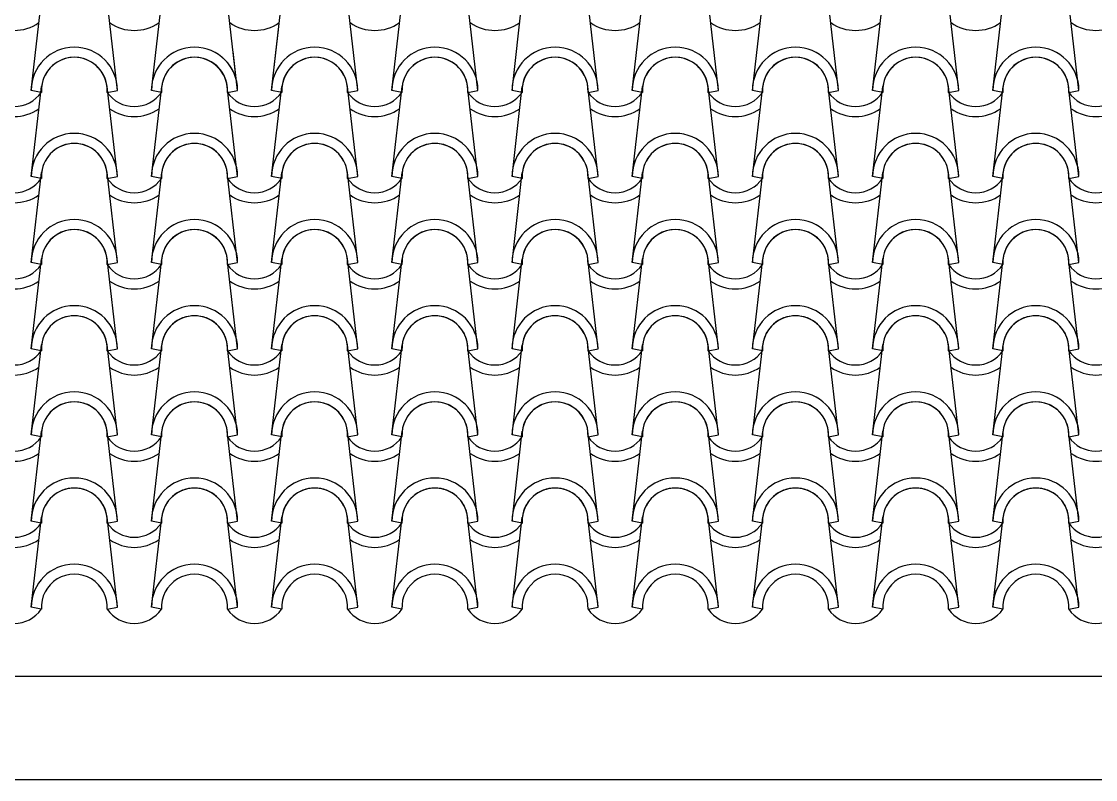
# Model space of a CAD drawing. Header units: millimetres. Extents: x -255 to 41745, y 236 to 29936.
# Drawn here: x 6914 to 8473, y 11760 to 12860 of the extents above; entities that cross this region are included whole.
import ezdxf

# ---------------------------------------------------------------- set-up
doc = ezdxf.new("R2010")
doc.units = ezdxf.units.MM
doc.layers.add('1', color=1, linetype='Continuous')
doc.layers.add('CALIDADES', color=7, linetype='Continuous')

msp = doc.modelspace()

# ---------------------------------------------------------------- linework, layer by layer
at = {"layer": '1'}
for p, q in [((6927.9, 12760.3), (6942.8, 12891)), ((7052.9, 12760.3), (7037.9, 12891)), ((7102.4, 12760.3), (7117.3, 12891)), ((7227.4, 12760.3), (7212.4, 12891)), ((7276.9, 12760.3), (7291.8, 12891)), ((7401.9, 12760.3), (7386.9, 12891)), ((7451.4, 12760.3), (7466.3, 12891)), ((7576.4, 12760.3), (7561.4, 12891)), ((7625.9, 12760.3), (7640.8, 12891)), ((7750.9, 12760.3), (7735.9, 12891)), ((7800.4, 12760.3), (7815.3, 12891)), ((7925.4, 12760.3), (7910.4, 12891)), ((7974.9, 12760.3), (7989.8, 12891)), ((8099.9, 12760.3), (8084.9, 12891)), ((8149.4, 12760.3), (8164.3, 12891)), ((8274.4, 12760.3), (8259.5, 12891)), ((8323.9, 12760.3), (8338.8, 12891)), ((8448.9, 12760.3), (8434, 12891)), ((7276.9, 12760.3), (7286.9, 12848.1)), ((7227.4, 12760.3), (7220.9, 12816.7)), ((6927.9, 12635.3), (6942.8, 12766)), ((6942.5, 12757.4), (6927.9, 12760.3)), ((6942.5, 12757.4), (6927.9, 12760.3)), ((7052.9, 12635.3), (7037.9, 12766)), ((7038.2, 12757.4), (7052.9, 12760.3)), ((7038.2, 12757.4), (7052.9, 12760.3)), ((7102.4, 12635.3), (7117.3, 12766)), ((7117, 12757.4), (7102.4, 12760.3)), ((7117, 12757.4), (7102.4, 12760.3)), ((7227.4, 12635.3), (7212.4, 12766)), ((7227.4, 12635.3), (7212.4, 12766)), ((7212.7, 12757.4), (7227.4, 12760.3)), ((7212.7, 12757.4), (7227.4, 12760.3)), ((7212.7, 12757.4), (7227.4, 12760.3)), ((7212.7, 12757.4), (7227.4, 12760.3)), ((7276.9, 12635.3), (7291.8, 12766)), ((7276.9, 12635.3), (7291.8, 12766)), ((7291.5, 12757.4), (7276.9, 12760.3)), ((7291.5, 12757.4), (7276.9, 12760.3)), ((7291.5, 12757.4), (7276.9, 12760.3)), ((7291.5, 12757.4), (7276.9, 12760.3)), ((7401.9, 12635.3), (7386.9, 12766)), ((7387.2, 12757.4), (7401.9, 12760.3)), ((7387.2, 12757.4), (7401.9, 12760.3)), ((7451.4, 12635.3), (7466.3, 12766)), ((7466, 12757.4), (7451.4, 12760.3)), ((7466, 12757.4), (7451.4, 12760.3)), ((7576.4, 12635.3), (7561.4, 12766)), ((7561.7, 12757.4), (7576.4, 12760.3)), ((7561.7, 12757.4), (7576.4, 12760.3)), ((7625.9, 12635.3), (7640.8, 12766)), ((7640.5, 12757.4), (7625.9, 12760.3)), ((7640.5, 12757.4), (7625.9, 12760.3)), ((7750.9, 12635.3), (7735.9, 12766)), ((7736.2, 12757.4), (7750.9, 12760.3)), ((7736.2, 12757.4), (7750.9, 12760.3)), ((7800.4, 12635.3), (7815.3, 12766)), ((7815, 12757.4), (7800.4, 12760.3)), ((7815, 12757.4), (7800.4, 12760.3)), ((7925.4, 12635.3), (7910.4, 12766)), ((7910.7, 12757.4), (7925.4, 12760.3)), ((7910.7, 12757.4), (7925.4, 12760.3)), ((7974.9, 12635.3), (7989.8, 12766)), ((7989.5, 12757.4), (7974.9, 12760.3)), ((7989.5, 12757.4), (7974.9, 12760.3)), ((8099.9, 12635.3), (8084.9, 12766)), ((8085.2, 12757.4), (8099.9, 12760.3)), ((8085.2, 12757.4), (8099.9, 12760.3)), ((8149.4, 12635.3), (8164.3, 12766)), ((8164, 12757.4), (8149.4, 12760.3)), ((8164, 12757.4), (8149.4, 12760.3)), ((8274.4, 12635.3), (8259.5, 12766)), ((8259.7, 12757.4), (8274.4, 12760.3)), ((8259.7, 12757.4), (8274.4, 12760.3)), ((8323.9, 12635.3), (8338.8, 12766)), ((8338.6, 12757.4), (8323.9, 12760.3)), ((8338.6, 12757.4), (8323.9, 12760.3)), ((8448.9, 12635.3), (8434, 12766)), ((8434.2, 12757.4), (8448.9, 12760.3)), ((8434.2, 12757.4), (8448.9, 12760.3)), ((6927.9, 12510.3), (6942.8, 12641)), ((6942.5, 12632.4), (6927.9, 12635.3)), ((6942.5, 12632.4), (6927.9, 12635.3)), ((7052.9, 12510.3), (7037.9, 12641)), ((7038.2, 12632.4), (7052.9, 12635.3)), ((7038.2, 12632.4), (7052.9, 12635.3)), ((7102.4, 12510.3), (7117.3, 12641)), ((7117, 12632.4), (7102.4, 12635.3)), ((7117, 12632.4), (7102.4, 12635.3)), ((7227.4, 12510.3), (7212.4, 12641)), ((7227.4, 12510.3), (7212.4, 12641)), ((7212.7, 12632.4), (7227.4, 12635.3)), ((7212.7, 12632.4), (7227.4, 12635.3)), ((7212.7, 12632.4), (7227.4, 12635.3)), ((7212.7, 12632.4), (7227.4, 12635.3)), ((7276.9, 12510.3), (7291.8, 12641)), ((7276.9, 12510.3), (7291.8, 12641)), ((7291.5, 12632.4), (7276.9, 12635.3)), ((7291.5, 12632.4), (7276.9, 12635.3)), ((7291.5, 12632.4), (7276.9, 12635.3)), ((7291.5, 12632.4), (7276.9, 12635.3)), ((7401.9, 12510.3), (7386.9, 12641)), ((7387.2, 12632.4), (7401.9, 12635.3)), ((7387.2, 12632.4), (7401.9, 12635.3)), ((7451.4, 12510.3), (7466.3, 12641)), ((7466, 12632.4), (7451.4, 12635.3)), ((7466, 12632.4), (7451.4, 12635.3)), ((7576.4, 12510.3), (7561.4, 12641)), ((7561.7, 12632.4), (7576.4, 12635.3)), ((7561.7, 12632.4), (7576.4, 12635.3)), ((7625.9, 12510.3), (7640.8, 12641)), ((7640.5, 12632.4), (7625.9, 12635.3)), ((7640.5, 12632.4), (7625.9, 12635.3)), ((7750.9, 12510.3), (7735.9, 12641)), ((7736.2, 12632.4), (7750.9, 12635.3)), ((7736.2, 12632.4), (7750.9, 12635.3)), ((7800.4, 12510.3), (7815.3, 12641)), ((7815, 12632.4), (7800.4, 12635.3)), ((7815, 12632.4), (7800.4, 12635.3)), ((7925.4, 12510.3), (7910.4, 12641)), ((7910.7, 12632.4), (7925.4, 12635.3)), ((7910.7, 12632.4), (7925.4, 12635.3)), ((7974.9, 12510.3), (7989.8, 12641)), ((7989.5, 12632.4), (7974.9, 12635.3)), ((7989.5, 12632.4), (7974.9, 12635.3)), ((8099.9, 12510.3), (8084.9, 12641)), ((8085.2, 12632.4), (8099.9, 12635.3)), ((8085.2, 12632.4), (8099.9, 12635.3)), ((8149.4, 12510.3), (8164.3, 12641)), ((8164, 12632.4), (8149.4, 12635.3)), ((8164, 12632.4), (8149.4, 12635.3)), ((8274.4, 12510.3), (8259.5, 12641)), ((8259.7, 12632.4), (8274.4, 12635.3)), ((8259.7, 12632.4), (8274.4, 12635.3)), ((8323.9, 12510.3), (8338.8, 12641)), ((8338.6, 12632.4), (8323.9, 12635.3)), ((8338.6, 12632.4), (8323.9, 12635.3)), ((8448.9, 12510.3), (8434, 12641)), ((8434.2, 12632.4), (8448.9, 12635.3)), ((8434.2, 12632.4), (8448.9, 12635.3)), ((6927.9, 12385.3), (6942.8, 12516)), ((6942.5, 12507.4), (6927.9, 12510.3)), ((6942.5, 12507.4), (6927.9, 12510.3)), ((7052.9, 12385.3), (7037.9, 12516)), ((7038.2, 12507.4), (7052.9, 12510.3)), ((7038.2, 12507.4), (7052.9, 12510.3)), ((7102.4, 12385.3), (7117.3, 12516)), ((7117, 12507.4), (7102.4, 12510.3)), ((7117, 12507.4), (7102.4, 12510.3)), ((7227.4, 12385.3), (7212.4, 12516)), ((7227.4, 12385.3), (7212.4, 12516)), ((7212.7, 12507.4), (7227.4, 12510.3)), ((7212.7, 12507.4), (7227.4, 12510.3)), ((7212.7, 12507.4), (7227.4, 12510.3)), ((7212.7, 12507.4), (7227.4, 12510.3)), ((7276.9, 12385.3), (7291.8, 12516)), ((7276.9, 12385.3), (7291.8, 12516)), ((7291.5, 12507.4), (7276.9, 12510.3)), ((7291.5, 12507.4), (7276.9, 12510.3)), ((7291.5, 12507.4), (7276.9, 12510.3)), ((7291.5, 12507.4), (7276.9, 12510.3)), ((7401.9, 12385.3), (7386.9, 12516)), ((7387.2, 12507.4), (7401.9, 12510.3)), ((7387.2, 12507.4), (7401.9, 12510.3)), ((7451.4, 12385.3), (7466.3, 12516)), ((7466, 12507.4), (7451.4, 12510.3)), ((7466, 12507.4), (7451.4, 12510.3)), ((7576.4, 12385.3), (7561.4, 12516)), ((7561.7, 12507.4), (7576.4, 12510.3)), ((7561.7, 12507.4), (7576.4, 12510.3)), ((7625.9, 12385.3), (7640.8, 12516)), ((7640.5, 12507.4), (7625.9, 12510.3)), ((7640.5, 12507.4), (7625.9, 12510.3)), ((7750.9, 12385.3), (7735.9, 12516)), ((7736.2, 12507.4), (7750.9, 12510.3)), ((7736.2, 12507.4), (7750.9, 12510.3)), ((7800.4, 12385.3), (7815.3, 12516)), ((7815, 12507.4), (7800.4, 12510.3)), ((7815, 12507.4), (7800.4, 12510.3)), ((7925.4, 12385.3), (7910.4, 12516)), ((7910.7, 12507.4), (7925.4, 12510.3)), ((7910.7, 12507.4), (7925.4, 12510.3)), ((7974.9, 12385.3), (7989.8, 12516)), ((7989.5, 12507.4), (7974.9, 12510.3)), ((7989.5, 12507.4), (7974.9, 12510.3)), ((8099.9, 12385.3), (8084.9, 12516)), ((8085.2, 12507.4), (8099.9, 12510.3)), ((8085.2, 12507.4), (8099.9, 12510.3)), ((8149.4, 12385.3), (8164.3, 12516)), ((8164, 12507.4), (8149.4, 12510.3)), ((8164, 12507.4), (8149.4, 12510.3)), ((8274.4, 12385.3), (8259.5, 12516)), ((8259.7, 12507.4), (8274.4, 12510.3)), ((8259.7, 12507.4), (8274.4, 12510.3)), ((8323.9, 12385.3), (8338.8, 12516)), ((8338.6, 12507.4), (8323.9, 12510.3)), ((8338.6, 12507.4), (8323.9, 12510.3)), ((8448.9, 12385.3), (8434, 12516)), ((8434.2, 12507.4), (8448.9, 12510.3)), ((8434.2, 12507.4), (8448.9, 12510.3)), ((6927.9, 12260.3), (6942.8, 12391)), ((6942.5, 12382.4), (6927.9, 12385.3)), ((6942.5, 12382.4), (6927.9, 12385.3)), ((7052.9, 12260.3), (7037.9, 12391)), ((7038.2, 12382.4), (7052.9, 12385.3)), ((7038.2, 12382.4), (7052.9, 12385.3)), ((7102.4, 12260.3), (7117.3, 12391)), ((7117, 12382.4), (7102.4, 12385.3)), ((7117, 12382.4), (7102.4, 12385.3)), ((7227.4, 12260.3), (7212.4, 12391)), ((7227.4, 12260.3), (7212.4, 12391)), ((7212.7, 12382.4), (7227.4, 12385.3)), ((7212.7, 12382.4), (7227.4, 12385.3)), ((7212.7, 12382.4), (7227.4, 12385.3)), ((7212.7, 12382.4), (7227.4, 12385.3)), ((7276.9, 12260.3), (7291.8, 12391)), ((7276.9, 12260.3), (7291.8, 12391)), ((7291.5, 12382.4), (7276.9, 12385.3)), ((7291.5, 12382.4), (7276.9, 12385.3)), ((7291.5, 12382.4), (7276.9, 12385.3)), ((7291.5, 12382.4), (7276.9, 12385.3)), ((7401.9, 12260.3), (7386.9, 12391)), ((7387.2, 12382.4), (7401.9, 12385.3)), ((7387.2, 12382.4), (7401.9, 12385.3)), ((7451.4, 12260.3), (7466.3, 12391)), ((7466, 12382.4), (7451.4, 12385.3)), ((7466, 12382.4), (7451.4, 12385.3)), ((7576.4, 12260.3), (7561.4, 12391)), ((7561.7, 12382.4), (7576.4, 12385.3)), ((7561.7, 12382.4), (7576.4, 12385.3)), ((7625.9, 12260.3), (7640.8, 12391)), ((7640.5, 12382.4), (7625.9, 12385.3)), ((7640.5, 12382.4), (7625.9, 12385.3)), ((7750.9, 12260.3), (7735.9, 12391)), ((7736.2, 12382.4), (7750.9, 12385.3)), ((7736.2, 12382.4), (7750.9, 12385.3)), ((7800.4, 12260.3), (7815.3, 12391)), ((7815, 12382.4), (7800.4, 12385.3)), ((7815, 12382.4), (7800.4, 12385.3)), ((7925.4, 12260.3), (7910.4, 12391)), ((7910.7, 12382.4), (7925.4, 12385.3)), ((7910.7, 12382.4), (7925.4, 12385.3)), ((7974.9, 12260.3), (7989.8, 12391)), ((7989.5, 12382.4), (7974.9, 12385.3)), ((7989.5, 12382.4), (7974.9, 12385.3)), ((8099.9, 12260.3), (8084.9, 12391)), ((8085.2, 12382.4), (8099.9, 12385.3)), ((8085.2, 12382.4), (8099.9, 12385.3)), ((8149.4, 12260.3), (8164.3, 12391)), ((8164, 12382.4), (8149.4, 12385.3)), ((8164, 12382.4), (8149.4, 12385.3)), ((8274.4, 12260.3), (8259.5, 12391)), ((8259.7, 12382.4), (8274.4, 12385.3)), ((8259.7, 12382.4), (8274.4, 12385.3)), ((8323.9, 12260.3), (8338.8, 12391)), ((8338.6, 12382.4), (8323.9, 12385.3)), ((8338.6, 12382.4), (8323.9, 12385.3)), ((8448.9, 12260.3), (8434, 12391)), ((8434.2, 12382.4), (8448.9, 12385.3)), ((8434.2, 12382.4), (8448.9, 12385.3)), ((6927.9, 12135.3), (6942.8, 12266)), ((6942.5, 12257.4), (6927.9, 12260.3)), ((6942.5, 12257.4), (6927.9, 12260.3)), ((7052.9, 12135.3), (7037.9, 12266)), ((7038.2, 12257.4), (7052.9, 12260.3)), ((7038.2, 12257.4), (7052.9, 12260.3)), ((7102.4, 12135.3), (7117.3, 12266)), ((7117, 12257.4), (7102.4, 12260.3)), ((7117, 12257.4), (7102.4, 12260.3)), ((7227.4, 12135.3), (7212.4, 12266)), ((7227.4, 12135.3), (7212.4, 12266)), ((7212.7, 12257.4), (7227.4, 12260.3)), ((7212.7, 12257.4), (7227.4, 12260.3)), ((7212.7, 12257.4), (7227.4, 12260.3)), ((7212.7, 12257.4), (7227.4, 12260.3)), ((7276.9, 12135.3), (7291.8, 12266)), ((7276.9, 12135.3), (7291.8, 12266)), ((7291.5, 12257.4), (7276.9, 12260.3)), ((7291.5, 12257.4), (7276.9, 12260.3)), ((7291.5, 12257.4), (7276.9, 12260.3)), ((7291.5, 12257.4), (7276.9, 12260.3)), ((7401.9, 12135.3), (7386.9, 12266)), ((7387.2, 12257.4), (7401.9, 12260.3)), ((7387.2, 12257.4), (7401.9, 12260.3)), ((7451.4, 12135.3), (7466.3, 12266)), ((7466, 12257.4), (7451.4, 12260.3)), ((7466, 12257.4), (7451.4, 12260.3)), ((7576.4, 12135.3), (7561.4, 12266)), ((7561.7, 12257.4), (7576.4, 12260.3)), ((7561.7, 12257.4), (7576.4, 12260.3)), ((7625.9, 12135.3), (7640.8, 12266)), ((7640.5, 12257.4), (7625.9, 12260.3)), ((7640.5, 12257.4), (7625.9, 12260.3)), ((7750.9, 12135.3), (7735.9, 12266)), ((7736.2, 12257.4), (7750.9, 12260.3)), ((7736.2, 12257.4), (7750.9, 12260.3)), ((7800.4, 12135.3), (7815.3, 12266)), ((7815, 12257.4), (7800.4, 12260.3)), ((7815, 12257.4), (7800.4, 12260.3)), ((7925.4, 12135.3), (7910.4, 12266)), ((7910.7, 12257.4), (7925.4, 12260.3)), ((7910.7, 12257.4), (7925.4, 12260.3)), ((7974.9, 12135.3), (7989.8, 12266)), ((7989.5, 12257.4), (7974.9, 12260.3)), ((7989.5, 12257.4), (7974.9, 12260.3)), ((8099.9, 12135.3), (8084.9, 12266)), ((8085.2, 12257.4), (8099.9, 12260.3)), ((8085.2, 12257.4), (8099.9, 12260.3)), ((8149.4, 12135.3), (8164.3, 12266)), ((8164, 12257.4), (8149.4, 12260.3)), ((8164, 12257.4), (8149.4, 12260.3)), ((8274.4, 12135.3), (8259.5, 12266)), ((8259.7, 12257.4), (8274.4, 12260.3)), ((8259.7, 12257.4), (8274.4, 12260.3)), ((8323.9, 12135.3), (8338.8, 12266)), ((8338.6, 12257.4), (8323.9, 12260.3)), ((8338.6, 12257.4), (8323.9, 12260.3)), ((8448.9, 12135.3), (8434, 12266)), ((8434.2, 12257.4), (8448.9, 12260.3)), ((8434.2, 12257.4), (8448.9, 12260.3)), ((6927.9, 12010.3), (6942.8, 12141)), ((6942.5, 12132.4), (6927.9, 12135.3)), ((6942.5, 12132.4), (6927.9, 12135.3)), ((7052.9, 12010.3), (7037.9, 12141)), ((7038.2, 12132.4), (7052.9, 12135.3)), ((7038.2, 12132.4), (7052.9, 12135.3)), ((7102.4, 12010.3), (7117.3, 12141)), ((7117, 12132.4), (7102.4, 12135.3)), ((7117, 12132.4), (7102.4, 12135.3)), ((7227.4, 12010.3), (7212.4, 12141)), ((7227.4, 12010.3), (7212.4, 12141)), ((7212.7, 12132.4), (7227.4, 12135.3)), ((7212.7, 12132.4), (7227.4, 12135.3)), ((7212.7, 12132.4), (7227.4, 12135.3)), ((7212.7, 12132.4), (7227.4, 12135.3)), ((7276.9, 12010.3), (7291.8, 12141)), ((7276.9, 12010.3), (7291.8, 12141)), ((7291.5, 12132.4), (7276.9, 12135.3)), ((7291.5, 12132.4), (7276.9, 12135.3)), ((7291.5, 12132.4), (7276.9, 12135.3)), ((7291.5, 12132.4), (7276.9, 12135.3)), ((7401.9, 12010.3), (7386.9, 12141)), ((7387.2, 12132.4), (7401.9, 12135.3)), ((7387.2, 12132.4), (7401.9, 12135.3)), ((7451.4, 12010.3), (7466.3, 12141)), ((7466, 12132.4), (7451.4, 12135.3)), ((7466, 12132.4), (7451.4, 12135.3)), ((7576.4, 12010.3), (7561.4, 12141)), ((7561.7, 12132.4), (7576.4, 12135.3)), ((7561.7, 12132.4), (7576.4, 12135.3)), ((7625.9, 12010.3), (7640.8, 12141)), ((7640.5, 12132.4), (7625.9, 12135.3)), ((7640.5, 12132.4), (7625.9, 12135.3)), ((7750.9, 12010.3), (7735.9, 12141)), ((7736.2, 12132.4), (7750.9, 12135.3)), ((7736.2, 12132.4), (7750.9, 12135.3)), ((7800.4, 12010.3), (7815.3, 12141)), ((7815, 12132.4), (7800.4, 12135.3)), ((7815, 12132.4), (7800.4, 12135.3)), ((7925.4, 12010.3), (7910.4, 12141)), ((7910.7, 12132.4), (7925.4, 12135.3)), ((7910.7, 12132.4), (7925.4, 12135.3)), ((7974.9, 12010.3), (7989.8, 12141)), ((7989.5, 12132.4), (7974.9, 12135.3)), ((7989.5, 12132.4), (7974.9, 12135.3)), ((8099.9, 12010.3), (8084.9, 12141)), ((8085.2, 12132.4), (8099.9, 12135.3)), ((8085.2, 12132.4), (8099.9, 12135.3)), ((8149.4, 12010.3), (8164.3, 12141)), ((8164, 12132.4), (8149.4, 12135.3)), ((8164, 12132.4), (8149.4, 12135.3)), ((8274.4, 12010.3), (8259.5, 12141)), ((8259.7, 12132.4), (8274.4, 12135.3)), ((8259.7, 12132.4), (8274.4, 12135.3)), ((8323.9, 12010.3), (8338.8, 12141)), ((8338.6, 12132.4), (8323.9, 12135.3)), ((8338.6, 12132.4), (8323.9, 12135.3)), ((8448.9, 12010.3), (8434, 12141)), ((8434.2, 12132.4), (8448.9, 12135.3)), ((8434.2, 12132.4), (8448.9, 12135.3)), ((6942.5, 12007.4), (6927.9, 12010.3)), ((7038.2, 12007.4), (7052.9, 12010.3)), ((7117, 12007.4), (7102.4, 12010.3)), ((7212.7, 12007.4), (7227.4, 12010.3)), ((7212.7, 12007.4), (7227.4, 12010.3)), ((7291.5, 12007.4), (7276.9, 12010.3)), ((7291.5, 12007.4), (7276.9, 12010.3)), ((7387.2, 12007.4), (7401.9, 12010.3)), ((7466, 12007.4), (7451.4, 12010.3)), ((7561.7, 12007.4), (7576.4, 12010.3)), ((7640.5, 12007.4), (7625.9, 12010.3)), ((7736.2, 12007.4), (7750.9, 12010.3)), ((7815, 12007.4), (7800.4, 12010.3)), ((7910.7, 12007.4), (7925.4, 12010.3)), ((7989.5, 12007.4), (7974.9, 12010.3)), ((8085.2, 12007.4), (8099.9, 12010.3)), ((8164, 12007.4), (8149.4, 12010.3)), ((8259.7, 12007.4), (8274.4, 12010.3)), ((8338.6, 12007.4), (8323.9, 12010.3)), ((8434.2, 12007.4), (8448.9, 12010.3))]:
    msp.add_line(p, q, dxfattribs=at)
for centre, radius, start, end in [((6903, 12909.7), 62.5, 234.9308, 305.0692), ((7077.5, 12909.7), 62.5, 234.9308, 305.0692), ((7252, 12909.7), 62.5, 234.9308, 305.0692), ((7252, 12909.7), 62.5, 234.9308, 305.0692), ((7426.6, 12909.7), 62.5, 234.9308, 305.0692), ((7426.6, 12909.7), 62.5, 234.9308, 305.0692), ((7601.1, 12909.7), 62.5, 234.9308, 305.0692), ((7775.6, 12909.7), 62.5, 234.9308, 305.0692), ((7950.1, 12909.7), 62.5, 234.9308, 305.0692), ((8124.6, 12909.7), 62.5, 234.9308, 305.0692), ((8299.1, 12909.7), 62.5, 234.9308, 305.0692), ((8473.6, 12909.7), 62.5, 234.9308, 305.0692), ((6990.4, 12760.3), 62.5, 0, 180), ((6990.4, 12760.3), 62.5, 0, 180), ((7164.9, 12760.3), 62.5, 0, 180), ((7164.9, 12760.3), 62.5, 0, 180), ((7339.4, 12760.3), 62.5, 0, 180), ((7339.4, 12760.3), 62.5, 0, 180), ((7513.9, 12760.3), 62.5, 0, 180), ((7513.9, 12760.3), 62.5, 0, 180), ((7688.4, 12760.3), 62.5, 0, 180), ((7688.4, 12760.3), 62.5, 0, 180), ((7862.9, 12760.3), 62.5, 0, 180), ((7862.9, 12760.3), 62.5, 0, 180), ((8037.4, 12760.3), 62.5, 0, 180), ((8037.4, 12760.3), 62.5, 0, 180), ((8211.9, 12760.3), 62.5, 0, 180), ((8211.9, 12760.3), 62.5, 0, 180), ((8386.4, 12760.3), 62.5, 0, 180), ((8386.4, 12760.3), 62.5, 0, 180), ((6990.4, 12760.3), 47.9, 356.4887, 183.5113), ((6990.4, 12760.3), 47.9, 356.4887, 183.5113), ((6990.4, 12760.3), 47.9, 6.838, 173.162), ((7164.9, 12760.3), 47.9, 356.4887, 183.5113), ((7164.9, 12760.3), 47.9, 356.4887, 183.5113), ((7164.9, 12760.3), 47.9, 6.838, 173.162), ((7164.9, 12760.3), 62.5, 0, 50.8029), ((7164.9, 12760.3), 62.5, 0, 50.8029), ((7339.4, 12760.3), 47.9, 356.4887, 183.5113), ((7339.4, 12760.3), 47.9, 356.4887, 183.5113), ((7339.4, 12760.3), 47.9, 6.838, 173.162), ((7513.9, 12760.3), 47.9, 356.4887, 183.5113), ((7513.9, 12760.3), 47.9, 356.4887, 183.5113), ((7513.9, 12760.3), 47.9, 6.838, 173.162), ((7688.4, 12760.3), 47.9, 356.4887, 183.5113), ((7688.4, 12760.3), 47.9, 356.4887, 183.5113), ((7688.4, 12760.3), 47.9, 6.838, 173.162), ((7862.9, 12760.3), 47.9, 356.4887, 183.5113), ((7862.9, 12760.3), 47.9, 356.4887, 183.5113), ((7862.9, 12760.3), 47.9, 6.838, 173.162), ((8037.4, 12760.3), 47.9, 356.4887, 183.5113), ((8037.4, 12760.3), 47.9, 356.4887, 183.5113), ((8037.4, 12760.3), 47.9, 6.838, 173.162), ((8211.9, 12760.3), 47.9, 356.4887, 183.5113), ((8211.9, 12760.3), 47.9, 356.4887, 183.5113), ((8211.9, 12760.3), 47.9, 6.838, 173.162), ((8386.4, 12760.3), 47.9, 356.4887, 183.5113), ((8386.4, 12760.3), 47.9, 356.4887, 183.5113), ((8386.4, 12760.3), 47.9, 6.838, 173.162), ((7164.9, 12760.3), 47.9, 6.838, 59.3952), ((7164.9, 12760.3), 47.9, 356.4887, 59.3952), ((7164.9, 12760.3), 47.9, 356.4887, 59.3952), ((6903, 12784.7), 47.9, 214.756, 325.244), ((6903, 12784.7), 47.9, 214.756, 325.244), ((7077.5, 12784.7), 47.9, 214.756, 325.244), ((7077.5, 12784.7), 47.9, 214.756, 325.244), ((7252, 12784.7), 47.9, 214.756, 325.244), ((7252, 12784.7), 47.9, 214.756, 325.244), ((7252, 12784.7), 47.9, 214.756, 325.244), ((7252, 12784.7), 47.9, 214.756, 325.244), ((7426.6, 12784.7), 47.9, 214.756, 325.244), ((7426.6, 12784.7), 47.9, 214.756, 325.244), ((7601.1, 12784.7), 47.9, 214.756, 325.244), ((7601.1, 12784.7), 47.9, 214.756, 325.244), ((7775.6, 12784.7), 47.9, 214.756, 325.244), ((7775.6, 12784.7), 47.9, 214.756, 325.244), ((7950.1, 12784.7), 47.9, 214.756, 325.244), ((7950.1, 12784.7), 47.9, 214.756, 325.244), ((8124.6, 12784.7), 47.9, 214.756, 325.244), ((8124.6, 12784.7), 47.9, 214.756, 325.244), ((8299.1, 12784.7), 47.9, 214.756, 325.244), ((8299.1, 12784.7), 47.9, 214.756, 325.244), ((8473.6, 12784.7), 47.9, 214.756, 325.244), ((8473.6, 12784.7), 47.9, 214.756, 325.244), ((6903, 12784.7), 62.5, 234.9308, 305.0692), ((7077.5, 12784.7), 62.5, 234.9308, 305.0692), ((7252, 12784.7), 62.5, 234.9308, 305.0692), ((7252, 12784.7), 62.5, 234.9308, 305.0692), ((7426.6, 12784.7), 62.5, 234.9308, 305.0692), ((7601.1, 12784.7), 62.5, 234.9308, 305.0692), ((7775.6, 12784.7), 62.5, 234.9308, 305.0692), ((7950.1, 12784.7), 62.5, 234.9308, 305.0692), ((8124.6, 12784.7), 62.5, 234.9308, 305.0692), ((8299.1, 12784.7), 62.5, 234.9308, 305.0692), ((8473.6, 12784.7), 62.5, 234.9308, 305.0692), ((6990.4, 12635.3), 62.5, 0, 180), ((6990.4, 12635.3), 62.5, 0, 180), ((7164.9, 12635.3), 62.5, 0, 180), ((7164.9, 12635.3), 62.5, 0, 180), ((7339.4, 12635.3), 62.5, 0, 180), ((7339.4, 12635.3), 62.5, 0, 180), ((7513.9, 12635.3), 62.5, 0, 180), ((7513.9, 12635.3), 62.5, 0, 180), ((7688.4, 12635.3), 62.5, 0, 180), ((7688.4, 12635.3), 62.5, 0, 180), ((7862.9, 12635.3), 62.5, 0, 180), ((7862.9, 12635.3), 62.5, 0, 180), ((8037.4, 12635.3), 62.5, 0, 180), ((8037.4, 12635.3), 62.5, 0, 180), ((8211.9, 12635.3), 62.5, 0, 180), ((8211.9, 12635.3), 62.5, 0, 180), ((8386.4, 12635.3), 62.5, 0, 180), ((8386.4, 12635.3), 62.5, 0, 180), ((6990.4, 12635.3), 47.9, 356.4887, 183.5113), ((6990.4, 12635.3), 47.9, 356.4887, 183.5113), ((6990.4, 12635.3), 47.9, 6.838, 173.162), ((7164.9, 12635.3), 47.9, 356.4887, 183.5113), ((7164.9, 12635.3), 47.9, 356.4887, 183.5113), ((7164.9, 12635.3), 47.9, 6.838, 173.162), ((7339.4, 12635.3), 47.9, 356.4887, 183.5113), ((7339.4, 12635.3), 47.9, 356.4887, 183.5113), ((7339.4, 12635.3), 47.9, 6.838, 173.162), ((7513.9, 12635.3), 47.9, 356.4887, 183.5113), ((7513.9, 12635.3), 47.9, 356.4887, 183.5113), ((7513.9, 12635.3), 47.9, 6.838, 173.162), ((7688.4, 12635.3), 47.9, 356.4887, 183.5113), ((7688.4, 12635.3), 47.9, 356.4887, 183.5113), ((7688.4, 12635.3), 47.9, 6.838, 173.162), ((7862.9, 12635.3), 47.9, 356.4887, 183.5113), ((7862.9, 12635.3), 47.9, 356.4887, 183.5113), ((7862.9, 12635.3), 47.9, 6.838, 173.162), ((8037.4, 12635.3), 47.9, 356.4887, 183.5113), ((8037.4, 12635.3), 47.9, 356.4887, 183.5113), ((8037.4, 12635.3), 47.9, 6.838, 173.162), ((8211.9, 12635.3), 47.9, 356.4887, 183.5113), ((8211.9, 12635.3), 47.9, 356.4887, 183.5113), ((8211.9, 12635.3), 47.9, 6.838, 173.162), ((8386.4, 12635.3), 47.9, 356.4887, 183.5113), ((8386.4, 12635.3), 47.9, 356.4887, 183.5113), ((8386.4, 12635.3), 47.9, 6.838, 173.162), ((6903, 12659.7), 47.9, 214.756, 325.244), ((6903, 12659.7), 47.9, 214.756, 325.244), ((7077.5, 12659.7), 47.9, 214.756, 325.244), ((7077.5, 12659.7), 47.9, 214.756, 325.244), ((7252, 12659.7), 47.9, 214.756, 325.244), ((7252, 12659.7), 47.9, 214.756, 325.244), ((7252, 12659.7), 47.9, 214.756, 325.244), ((7252, 12659.7), 47.9, 214.756, 325.244), ((7426.6, 12659.7), 47.9, 214.756, 325.244), ((7426.6, 12659.7), 47.9, 214.756, 325.244), ((7601.1, 12659.7), 47.9, 214.756, 325.244), ((7601.1, 12659.7), 47.9, 214.756, 325.244), ((7775.6, 12659.7), 47.9, 214.756, 325.244), ((7775.6, 12659.7), 47.9, 214.756, 325.244), ((7950.1, 12659.7), 47.9, 214.756, 325.244), ((7950.1, 12659.7), 47.9, 214.756, 325.244), ((8124.6, 12659.7), 47.9, 214.756, 325.244), ((8124.6, 12659.7), 47.9, 214.756, 325.244), ((8299.1, 12659.7), 47.9, 214.756, 325.244), ((8299.1, 12659.7), 47.9, 214.756, 325.244), ((8473.6, 12659.7), 47.9, 214.756, 325.244), ((8473.6, 12659.7), 47.9, 214.756, 325.244), ((6903, 12659.7), 62.5, 234.9308, 305.0692), ((7077.5, 12659.7), 62.5, 234.9308, 305.0692), ((7252, 12659.7), 62.5, 234.9308, 305.0692), ((7252, 12659.7), 62.5, 234.9308, 305.0692), ((7426.6, 12659.7), 62.5, 234.9308, 305.0692), ((7601.1, 12659.7), 62.5, 234.9308, 305.0692), ((7775.6, 12659.7), 62.5, 234.9308, 305.0692), ((7950.1, 12659.7), 62.5, 234.9308, 305.0692), ((8124.6, 12659.7), 62.5, 234.9308, 305.0692), ((8299.1, 12659.7), 62.5, 234.9308, 305.0692), ((8473.6, 12659.7), 62.5, 234.9308, 305.0692), ((6990.4, 12510.3), 62.5, 0, 180), ((6990.4, 12510.3), 62.5, 0, 180), ((7164.9, 12510.3), 62.5, 0, 180), ((7164.9, 12510.3), 62.5, 0, 180), ((7339.4, 12510.3), 62.5, 0, 180), ((7339.4, 12510.3), 62.5, 0, 180), ((7513.9, 12510.3), 62.5, 0, 180), ((7513.9, 12510.3), 62.5, 0, 180), ((7688.4, 12510.3), 62.5, 0, 180), ((7688.4, 12510.3), 62.5, 0, 180), ((7862.9, 12510.3), 62.5, 0, 180), ((7862.9, 12510.3), 62.5, 0, 180), ((8037.4, 12510.3), 62.5, 0, 180), ((8037.4, 12510.3), 62.5, 0, 180), ((8211.9, 12510.3), 62.5, 0, 180), ((8211.9, 12510.3), 62.5, 0, 180), ((8386.4, 12510.3), 62.5, 0, 180), ((8386.4, 12510.3), 62.5, 0, 180), ((6990.4, 12510.3), 47.9, 356.4887, 183.5113), ((6990.4, 12510.3), 47.9, 356.4887, 183.5113), ((6990.4, 12510.3), 47.9, 6.838, 173.162), ((7164.9, 12510.3), 47.9, 356.4887, 183.5113), ((7164.9, 12510.3), 47.9, 356.4887, 183.5113), ((7164.9, 12510.3), 47.9, 6.838, 173.162), ((7339.4, 12510.3), 47.9, 356.4887, 183.5113), ((7339.4, 12510.3), 47.9, 356.4887, 183.5113), ((7339.4, 12510.3), 47.9, 6.838, 173.162), ((7513.9, 12510.3), 47.9, 356.4887, 183.5113), ((7513.9, 12510.3), 47.9, 356.4887, 183.5113), ((7513.9, 12510.3), 47.9, 6.838, 173.162), ((7688.4, 12510.3), 47.9, 356.4887, 183.5113), ((7688.4, 12510.3), 47.9, 356.4887, 183.5113), ((7688.4, 12510.3), 47.9, 6.838, 173.162), ((7862.9, 12510.3), 47.9, 356.4887, 183.5113), ((7862.9, 12510.3), 47.9, 356.4887, 183.5113), ((7862.9, 12510.3), 47.9, 6.838, 173.162), ((8037.4, 12510.3), 47.9, 356.4887, 183.5113), ((8037.4, 12510.3), 47.9, 356.4887, 183.5113), ((8037.4, 12510.3), 47.9, 6.838, 173.162), ((8211.9, 12510.3), 47.9, 356.4887, 183.5113), ((8211.9, 12510.3), 47.9, 356.4887, 183.5113), ((8211.9, 12510.3), 47.9, 6.838, 173.162), ((8386.4, 12510.3), 47.9, 356.4887, 183.5113), ((8386.4, 12510.3), 47.9, 356.4887, 183.5113), ((8386.4, 12510.3), 47.9, 6.838, 173.162), ((6903, 12534.7), 47.9, 214.756, 325.244), ((6903, 12534.7), 47.9, 214.756, 325.244), ((7077.5, 12534.7), 47.9, 214.756, 325.244), ((7077.5, 12534.7), 47.9, 214.756, 325.244), ((7252, 12534.7), 47.9, 214.756, 325.244), ((7252, 12534.7), 47.9, 214.756, 325.244), ((7252, 12534.7), 47.9, 214.756, 325.244), ((7252, 12534.7), 47.9, 214.756, 325.244), ((7426.6, 12534.7), 47.9, 214.756, 325.244), ((7426.6, 12534.7), 47.9, 214.756, 325.244), ((7601.1, 12534.7), 47.9, 214.756, 325.244), ((7601.1, 12534.7), 47.9, 214.756, 325.244), ((7775.6, 12534.7), 47.9, 214.756, 325.244), ((7775.6, 12534.7), 47.9, 214.756, 325.244), ((7950.1, 12534.7), 47.9, 214.756, 325.244), ((7950.1, 12534.7), 47.9, 214.756, 325.244), ((8124.6, 12534.7), 47.9, 214.756, 325.244), ((8124.6, 12534.7), 47.9, 214.756, 325.244), ((8299.1, 12534.7), 47.9, 214.756, 325.244), ((8299.1, 12534.7), 47.9, 214.756, 325.244), ((8473.6, 12534.7), 47.9, 214.756, 325.244), ((8473.6, 12534.7), 47.9, 214.756, 325.244), ((6903, 12534.7), 62.5, 234.9308, 305.0692), ((7077.5, 12534.7), 62.5, 234.9308, 305.0692), ((7252, 12534.7), 62.5, 234.9308, 305.0692), ((7252, 12534.7), 62.5, 234.9308, 305.0692), ((7426.6, 12534.7), 62.5, 234.9308, 305.0692), ((7601.1, 12534.7), 62.5, 234.9308, 305.0692), ((7775.6, 12534.7), 62.5, 234.9308, 305.0692), ((7950.1, 12534.7), 62.5, 234.9308, 305.0692), ((8124.6, 12534.7), 62.5, 234.9308, 305.0692), ((8299.1, 12534.7), 62.5, 234.9308, 305.0692), ((8473.6, 12534.7), 62.5, 234.9308, 305.0692), ((6990.4, 12385.3), 62.5, 0, 180), ((6990.4, 12385.3), 62.5, 0, 180), ((7164.9, 12385.3), 62.5, 0, 180), ((7164.9, 12385.3), 62.5, 0, 180), ((7339.4, 12385.3), 62.5, 0, 180), ((7339.4, 12385.3), 62.5, 0, 180), ((7513.9, 12385.3), 62.5, 0, 180), ((7513.9, 12385.3), 62.5, 0, 180), ((7688.4, 12385.3), 62.5, 0, 180), ((7688.4, 12385.3), 62.5, 0, 180), ((7862.9, 12385.3), 62.5, 0, 180), ((7862.9, 12385.3), 62.5, 0, 180), ((8037.4, 12385.3), 62.5, 0, 180), ((8037.4, 12385.3), 62.5, 0, 180), ((8211.9, 12385.3), 62.5, 0, 180), ((8211.9, 12385.3), 62.5, 0, 180), ((8386.4, 12385.3), 62.5, 0, 180), ((8386.4, 12385.3), 62.5, 0, 180), ((6990.4, 12385.3), 47.9, 356.4887, 183.5113), ((6990.4, 12385.3), 47.9, 356.4887, 183.5113), ((6990.4, 12385.3), 47.9, 6.838, 173.162), ((7164.9, 12385.3), 47.9, 356.4887, 183.5113), ((7164.9, 12385.3), 47.9, 356.4887, 183.5113), ((7164.9, 12385.3), 47.9, 6.838, 173.162), ((7339.4, 12385.3), 47.9, 356.4887, 183.5113), ((7339.4, 12385.3), 47.9, 356.4887, 183.5113), ((7339.4, 12385.3), 47.9, 6.838, 173.162), ((7513.9, 12385.3), 47.9, 356.4887, 183.5113), ((7513.9, 12385.3), 47.9, 356.4887, 183.5113), ((7513.9, 12385.3), 47.9, 6.838, 173.162), ((7688.4, 12385.3), 47.9, 356.4887, 183.5113), ((7688.4, 12385.3), 47.9, 356.4887, 183.5113), ((7688.4, 12385.3), 47.9, 6.838, 173.162), ((7862.9, 12385.3), 47.9, 356.4887, 183.5113), ((7862.9, 12385.3), 47.9, 356.4887, 183.5113), ((7862.9, 12385.3), 47.9, 6.838, 173.162), ((8037.4, 12385.3), 47.9, 356.4887, 183.5113), ((8037.4, 12385.3), 47.9, 356.4887, 183.5113), ((8037.4, 12385.3), 47.9, 6.838, 173.162), ((8211.9, 12385.3), 47.9, 356.4887, 183.5113), ((8211.9, 12385.3), 47.9, 356.4887, 183.5113), ((8211.9, 12385.3), 47.9, 6.838, 173.162), ((8386.4, 12385.3), 47.9, 356.4887, 183.5113), ((8386.4, 12385.3), 47.9, 356.4887, 183.5113), ((8386.4, 12385.3), 47.9, 6.838, 173.162), ((6903, 12409.7), 47.9, 214.756, 325.244), ((6903, 12409.7), 47.9, 214.756, 325.244), ((7077.5, 12409.7), 47.9, 214.756, 325.244), ((7077.5, 12409.7), 47.9, 214.756, 325.244), ((7252, 12409.7), 47.9, 214.756, 325.244), ((7252, 12409.7), 47.9, 214.756, 325.244), ((7252, 12409.7), 47.9, 214.756, 325.244), ((7252, 12409.7), 47.9, 214.756, 325.244), ((7426.6, 12409.7), 47.9, 214.756, 325.244), ((7426.6, 12409.7), 47.9, 214.756, 325.244), ((7601.1, 12409.7), 47.9, 214.756, 325.244), ((7601.1, 12409.7), 47.9, 214.756, 325.244), ((7775.6, 12409.7), 47.9, 214.756, 325.244), ((7775.6, 12409.7), 47.9, 214.756, 325.244), ((7950.1, 12409.7), 47.9, 214.756, 325.244), ((7950.1, 12409.7), 47.9, 214.756, 325.244), ((8124.6, 12409.7), 47.9, 214.756, 325.244), ((8124.6, 12409.7), 47.9, 214.756, 325.244), ((8299.1, 12409.7), 47.9, 214.756, 325.244), ((8299.1, 12409.7), 47.9, 214.756, 325.244), ((8473.6, 12409.7), 47.9, 214.756, 325.244), ((8473.6, 12409.7), 47.9, 214.756, 325.244), ((6903, 12409.7), 62.5, 234.9308, 305.0692), ((7077.5, 12409.7), 62.5, 234.9308, 305.0692), ((7252, 12409.7), 62.5, 234.9308, 305.0692), ((7252, 12409.7), 62.5, 234.9308, 305.0692), ((7426.6, 12409.7), 62.5, 234.9308, 305.0692), ((7601.1, 12409.7), 62.5, 234.9308, 305.0692), ((7775.6, 12409.7), 62.5, 234.9308, 305.0692), ((7950.1, 12409.7), 62.5, 234.9308, 305.0692), ((8124.6, 12409.7), 62.5, 234.9308, 305.0692), ((8299.1, 12409.7), 62.5, 234.9308, 305.0692), ((8473.6, 12409.7), 62.5, 234.9308, 305.0692), ((6990.4, 12260.3), 62.5, 0, 180), ((6990.4, 12260.3), 62.5, 0, 180), ((7164.9, 12260.3), 62.5, 0, 180), ((7164.9, 12260.3), 62.5, 0, 180), ((7339.4, 12260.3), 62.5, 0, 180), ((7339.4, 12260.3), 62.5, 0, 180), ((7513.9, 12260.3), 62.5, 0, 180), ((7513.9, 12260.3), 62.5, 0, 180), ((7688.4, 12260.3), 62.5, 0, 180), ((7688.4, 12260.3), 62.5, 0, 180), ((7862.9, 12260.3), 62.5, 0, 180), ((7862.9, 12260.3), 62.5, 0, 180), ((8037.4, 12260.3), 62.5, 0, 180), ((8037.4, 12260.3), 62.5, 0, 180), ((8211.9, 12260.3), 62.5, 0, 180), ((8211.9, 12260.3), 62.5, 0, 180), ((8386.4, 12260.3), 62.5, 0, 180), ((8386.4, 12260.3), 62.5, 0, 180), ((6990.4, 12260.3), 47.9, 356.4887, 183.5113), ((6990.4, 12260.3), 47.9, 356.4887, 183.5113), ((6990.4, 12260.3), 47.9, 6.838, 173.162), ((7164.9, 12260.3), 47.9, 356.4887, 183.5113), ((7164.9, 12260.3), 47.9, 356.4887, 183.5113), ((7164.9, 12260.3), 47.9, 6.838, 173.162), ((7339.4, 12260.3), 47.9, 356.4887, 183.5113), ((7339.4, 12260.3), 47.9, 356.4887, 183.5113), ((7339.4, 12260.3), 47.9, 6.838, 173.162), ((7513.9, 12260.3), 47.9, 356.4887, 183.5113), ((7513.9, 12260.3), 47.9, 356.4887, 183.5113), ((7513.9, 12260.3), 47.9, 6.838, 173.162), ((7688.4, 12260.3), 47.9, 356.4887, 183.5113), ((7688.4, 12260.3), 47.9, 356.4887, 183.5113), ((7688.4, 12260.3), 47.9, 6.838, 173.162), ((7862.9, 12260.3), 47.9, 356.4887, 183.5113), ((7862.9, 12260.3), 47.9, 356.4887, 183.5113), ((7862.9, 12260.3), 47.9, 6.838, 173.162), ((8037.4, 12260.3), 47.9, 356.4887, 183.5113), ((8037.4, 12260.3), 47.9, 356.4887, 183.5113), ((8037.4, 12260.3), 47.9, 6.838, 173.162), ((8211.9, 12260.3), 47.9, 356.4887, 183.5113), ((8211.9, 12260.3), 47.9, 356.4887, 183.5113), ((8211.9, 12260.3), 47.9, 6.838, 173.162), ((8386.4, 12260.3), 47.9, 356.4887, 183.5113), ((8386.4, 12260.3), 47.9, 356.4887, 183.5113), ((8386.4, 12260.3), 47.9, 6.838, 173.162), ((6903, 12284.7), 47.9, 214.756, 325.244), ((6903, 12284.7), 47.9, 214.756, 325.244), ((7077.5, 12284.7), 47.9, 214.756, 325.244), ((7077.5, 12284.7), 47.9, 214.756, 325.244), ((7252, 12284.7), 47.9, 214.756, 325.244), ((7252, 12284.7), 47.9, 214.756, 325.244), ((7252, 12284.7), 47.9, 214.756, 325.244), ((7252, 12284.7), 47.9, 214.756, 325.244), ((7426.6, 12284.7), 47.9, 214.756, 325.244), ((7426.6, 12284.7), 47.9, 214.756, 325.244), ((7601.1, 12284.7), 47.9, 214.756, 325.244), ((7601.1, 12284.7), 47.9, 214.756, 325.244), ((7775.6, 12284.7), 47.9, 214.756, 325.244), ((7775.6, 12284.7), 47.9, 214.756, 325.244), ((7950.1, 12284.7), 47.9, 214.756, 325.244), ((7950.1, 12284.7), 47.9, 214.756, 325.244), ((8124.6, 12284.7), 47.9, 214.756, 325.244), ((8124.6, 12284.7), 47.9, 214.756, 325.244), ((8299.1, 12284.7), 47.9, 214.756, 325.244), ((8299.1, 12284.7), 47.9, 214.756, 325.244), ((8473.6, 12284.7), 47.9, 214.756, 325.244), ((8473.6, 12284.7), 47.9, 214.756, 325.244), ((6903, 12284.7), 62.5, 234.9308, 305.0692), ((7077.5, 12284.7), 62.5, 234.9308, 305.0692), ((7252, 12284.7), 62.5, 234.9308, 305.0692), ((7252, 12284.7), 62.5, 234.9308, 305.0692), ((7426.6, 12284.7), 62.5, 234.9308, 305.0692), ((7601.1, 12284.7), 62.5, 234.9308, 305.0692), ((7775.6, 12284.7), 62.5, 234.9308, 305.0692), ((7950.1, 12284.7), 62.5, 234.9308, 305.0692), ((8124.6, 12284.7), 62.5, 234.9308, 305.0692), ((8299.1, 12284.7), 62.5, 234.9308, 305.0692), ((8473.6, 12284.7), 62.5, 234.9308, 305.0692), ((6990.4, 12135.3), 62.5, 0, 180), ((6990.4, 12135.3), 62.5, 0, 180), ((7164.9, 12135.3), 62.5, 0, 180), ((7164.9, 12135.3), 62.5, 0, 180), ((7339.4, 12135.3), 62.5, 0, 180), ((7339.4, 12135.3), 62.5, 0, 180), ((7513.9, 12135.3), 62.5, 0, 180), ((7513.9, 12135.3), 62.5, 0, 180), ((7688.4, 12135.3), 62.5, 0, 180), ((7688.4, 12135.3), 62.5, 0, 180), ((7862.9, 12135.3), 62.5, 0, 180), ((7862.9, 12135.3), 62.5, 0, 180), ((8037.4, 12135.3), 62.5, 0, 180), ((8037.4, 12135.3), 62.5, 0, 180), ((8211.9, 12135.3), 62.5, 0, 180), ((8211.9, 12135.3), 62.5, 0, 180), ((8386.4, 12135.3), 62.5, 0, 180), ((8386.4, 12135.3), 62.5, 0, 180), ((6990.4, 12135.3), 47.9, 356.4887, 183.5113), ((6990.4, 12135.3), 47.9, 356.4887, 183.5113), ((6990.4, 12135.3), 47.9, 6.838, 173.162), ((7164.9, 12135.3), 47.9, 356.4887, 183.5113), ((7164.9, 12135.3), 47.9, 356.4887, 183.5113), ((7164.9, 12135.3), 47.9, 6.838, 173.162), ((7339.4, 12135.3), 47.9, 356.4887, 183.5113), ((7339.4, 12135.3), 47.9, 356.4887, 183.5113), ((7339.4, 12135.3), 47.9, 6.838, 173.162), ((7513.9, 12135.3), 47.9, 356.4887, 183.5113), ((7513.9, 12135.3), 47.9, 356.4887, 183.5113), ((7513.9, 12135.3), 47.9, 6.838, 173.162), ((7688.4, 12135.3), 47.9, 356.4887, 183.5113), ((7688.4, 12135.3), 47.9, 356.4887, 183.5113), ((7688.4, 12135.3), 47.9, 6.838, 173.162), ((7862.9, 12135.3), 47.9, 356.4887, 183.5113), ((7862.9, 12135.3), 47.9, 356.4887, 183.5113), ((7862.9, 12135.3), 47.9, 6.838, 173.162), ((8037.4, 12135.3), 47.9, 356.4887, 183.5113), ((8037.4, 12135.3), 47.9, 356.4887, 183.5113), ((8037.4, 12135.3), 47.9, 6.838, 173.162), ((8211.9, 12135.3), 47.9, 356.4887, 183.5113), ((8211.9, 12135.3), 47.9, 356.4887, 183.5113), ((8211.9, 12135.3), 47.9, 6.838, 173.162), ((8386.4, 12135.3), 47.9, 356.4887, 183.5113), ((8386.4, 12135.3), 47.9, 356.4887, 183.5113), ((8386.4, 12135.3), 47.9, 6.838, 173.162), ((6903, 12159.7), 47.9, 214.756, 325.244), ((6903, 12159.7), 47.9, 214.756, 325.244), ((7077.5, 12159.7), 47.9, 214.756, 325.244), ((7077.5, 12159.7), 47.9, 214.756, 325.244), ((7252, 12159.7), 47.9, 214.756, 325.244), ((7252, 12159.7), 47.9, 214.756, 325.244), ((7252, 12159.7), 47.9, 214.756, 325.244), ((7252, 12159.7), 47.9, 214.756, 325.244), ((7426.6, 12159.7), 47.9, 214.756, 325.244), ((7426.6, 12159.7), 47.9, 214.756, 325.244), ((7601.1, 12159.7), 47.9, 214.756, 325.244), ((7601.1, 12159.7), 47.9, 214.756, 325.244), ((7775.6, 12159.7), 47.9, 214.756, 325.244), ((7775.6, 12159.7), 47.9, 214.756, 325.244), ((7950.1, 12159.7), 47.9, 214.756, 325.244), ((7950.1, 12159.7), 47.9, 214.756, 325.244), ((8124.6, 12159.7), 47.9, 214.756, 325.244), ((8124.6, 12159.7), 47.9, 214.756, 325.244), ((8299.1, 12159.7), 47.9, 214.756, 325.244), ((8299.1, 12159.7), 47.9, 214.756, 325.244), ((8473.6, 12159.7), 47.9, 214.756, 325.244), ((8473.6, 12159.7), 47.9, 214.756, 325.244), ((6903, 12159.7), 62.5, 234.9308, 305.0692), ((7077.5, 12159.7), 62.5, 234.9308, 305.0692), ((7252, 12159.7), 62.5, 234.9308, 305.0692), ((7252, 12159.7), 62.5, 234.9308, 305.0692), ((7426.6, 12159.7), 62.5, 234.9308, 305.0692), ((7601.1, 12159.7), 62.5, 234.9308, 305.0692), ((7775.6, 12159.7), 62.5, 234.9308, 305.0692), ((7950.1, 12159.7), 62.5, 234.9308, 305.0692), ((8124.6, 12159.7), 62.5, 234.9308, 305.0692), ((8299.1, 12159.7), 62.5, 234.9308, 305.0692), ((8473.6, 12159.7), 62.5, 234.9308, 305.0692), ((6990.4, 12010.3), 62.5, 0, 180), ((7164.9, 12010.3), 62.5, 0, 180), ((7339.4, 12010.3), 62.5, 0, 180), ((7513.9, 12010.3), 62.5, 0, 180), ((7688.4, 12010.3), 62.5, 0, 180), ((7862.9, 12010.3), 62.5, 0, 180), ((8037.4, 12010.3), 62.5, 0, 180), ((8211.9, 12010.3), 62.5, 0, 180), ((8386.4, 12010.3), 62.5, 0, 180), ((6990.4, 12010.3), 47.9, 356.4887, 183.5113), ((7164.9, 12010.3), 47.9, 356.4887, 183.5113), ((7339.4, 12010.3), 47.9, 356.4887, 183.5113), ((7513.9, 12010.3), 47.9, 356.4887, 183.5113), ((7688.4, 12010.3), 47.9, 356.4887, 183.5113), ((7862.9, 12010.3), 47.9, 356.4887, 183.5113), ((8037.4, 12010.3), 47.9, 356.4887, 183.5113), ((8211.9, 12010.3), 47.9, 356.4887, 183.5113), ((8386.4, 12010.3), 47.9, 356.4887, 183.5113), ((6903, 12034.7), 47.9, 214.756, 325.244), ((7077.5, 12034.7), 47.9, 214.756, 325.244), ((7252, 12034.7), 47.9, 214.756, 325.244), ((7252, 12034.7), 47.9, 214.756, 325.244), ((7426.6, 12034.7), 47.9, 214.756, 325.244), ((7601.1, 12034.7), 47.9, 214.756, 325.244), ((7775.6, 12034.7), 47.9, 214.756, 325.244), ((7950.1, 12034.7), 47.9, 214.756, 325.244), ((8124.6, 12034.7), 47.9, 214.756, 325.244), ((8299.1, 12034.7), 47.9, 214.756, 325.244), ((8473.6, 12034.7), 47.9, 214.756, 325.244)]:
    msp.add_arc(centre, radius, start, end, dxfattribs=at)
at = {"layer": 'CALIDADES'}
for p, q in [((3350.5, 11910.3), (21100.5, 11910.3)), ((3462.7, 11760.3), (20988.2, 11760.3))]:
    msp.add_line(p, q, dxfattribs=at)

doc.saveas('drawing.dxf')
